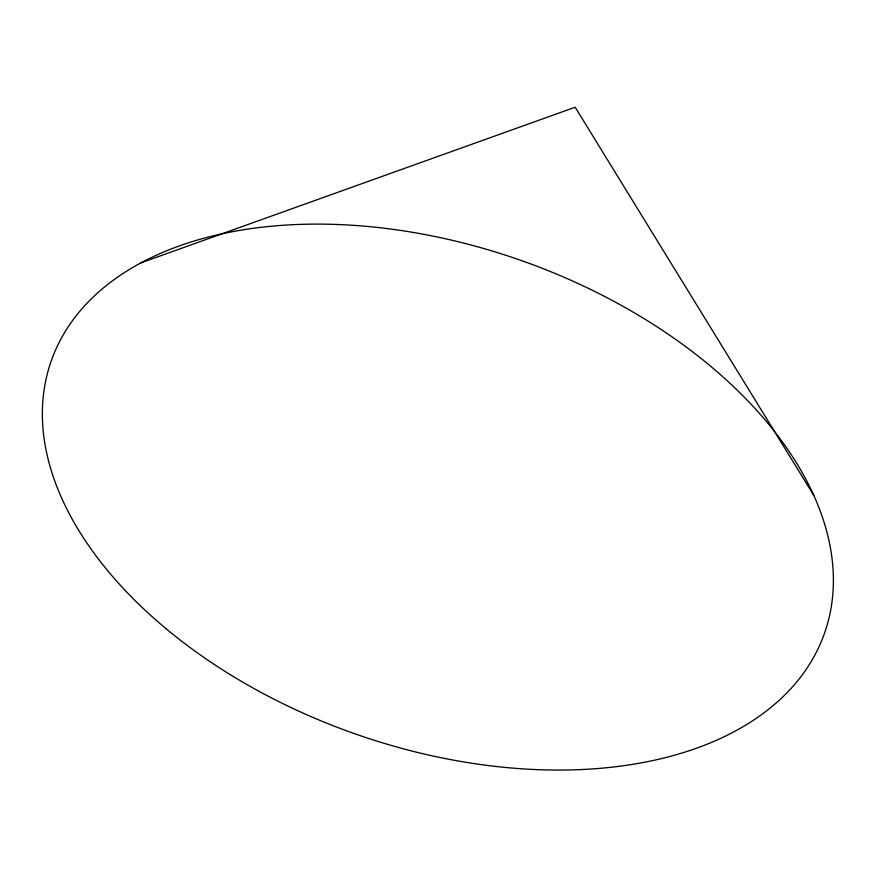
<?xml version="1.0" encoding="UTF-8"?>
<svg xmlns="http://www.w3.org/2000/svg" width="877" height="877" viewBox="0 0 877 877"><rect width="100%" height="100%" fill="white"/><g stroke="black" fill="none" stroke-linecap="round" stroke-linejoin="round"><path stroke-width="1.32" d="M140.989 262.837L575.169 107.235L813.768 495.352M165.786 628.48A409.899 250.833 19.4 0 0 822.505 638.609A409.899 250.833 19.4 0 0 325.356 224.172A409.899 250.833 19.4 0 0 165.786 628.48"/></g></svg>
